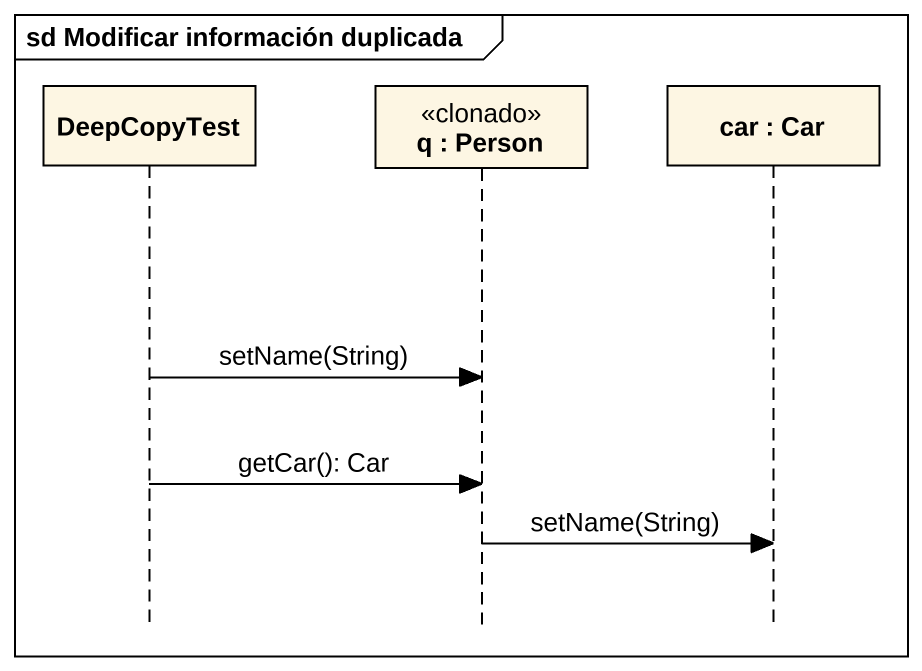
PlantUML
@startuml
mainframe sd Modificar información duplicada
hide footbox
participant DeepCopyTest
participant "q : Person" as q <<clonado>>
participant "car : Car" as car

DeepCopyTest -> q : setName(String)
DeepCopyTest -> q : getCar(): Car
q -> car : setName(String)
@enduml
